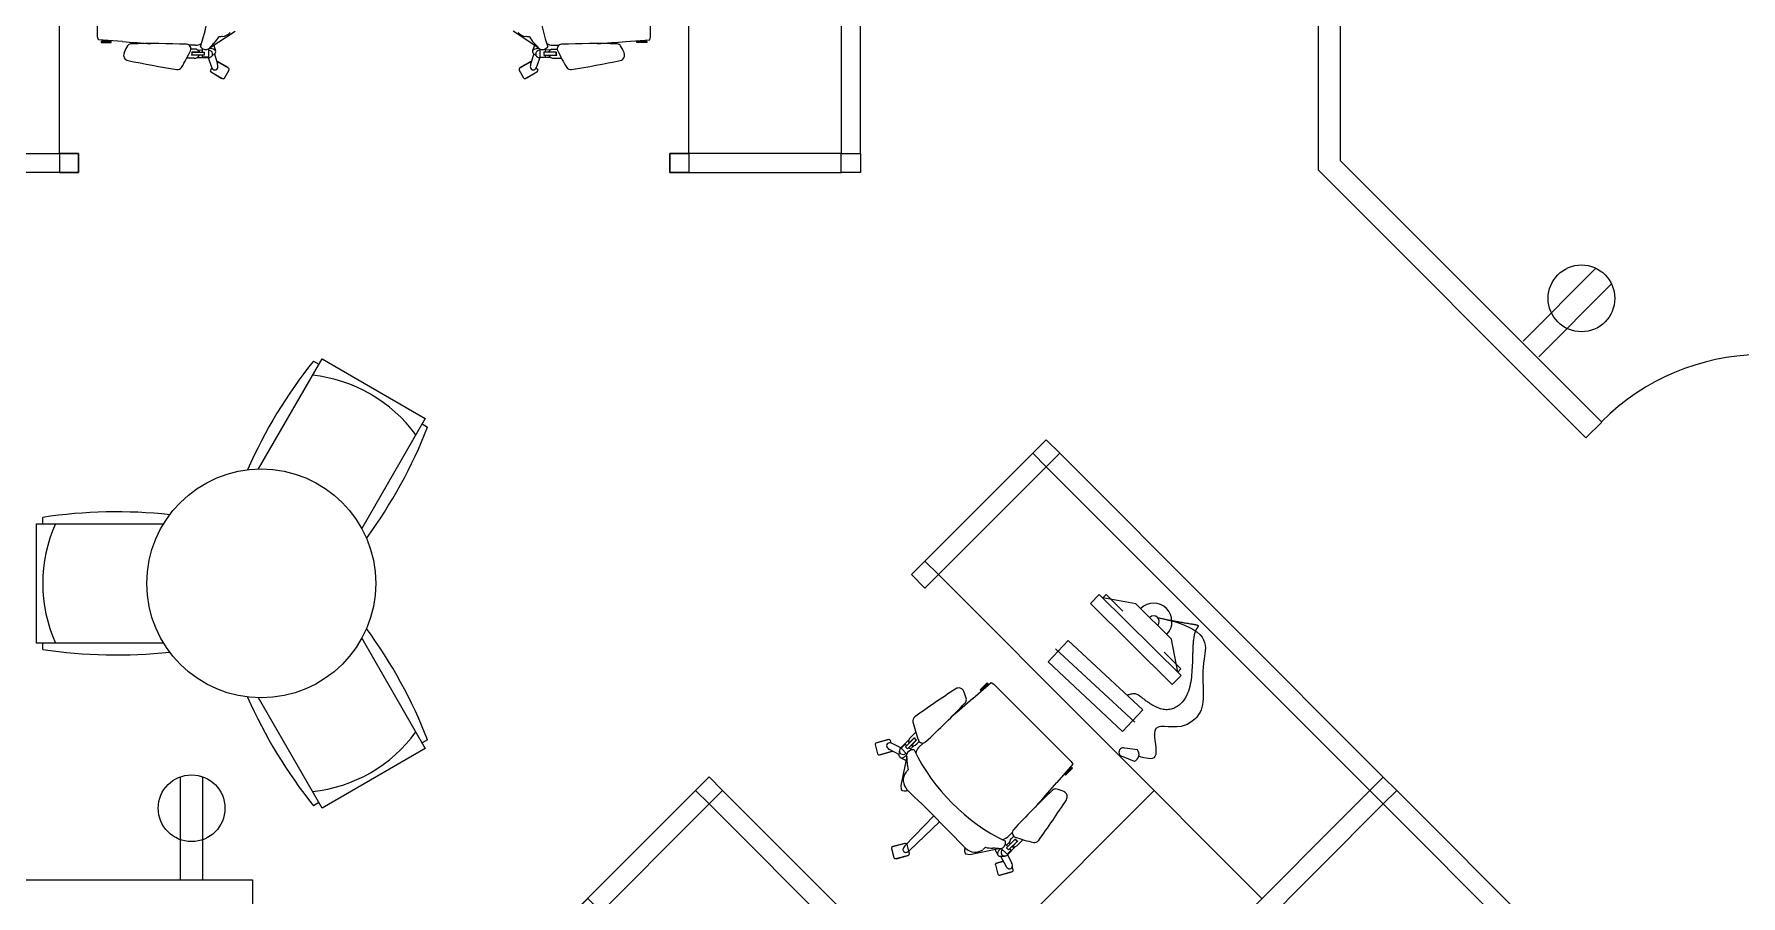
# Model space of a CAD drawing. Header units: inches. Extents: x 1 to 4574, y -953 to 1388.
# Drawn here: x 1147 to 1415.5, y 179.1 to 314.6 of the extents above; entities that cross this region are included whole.
import ezdxf

# ---------------------------------------------------------------- set-up
doc = ezdxf.new("R2010")
doc.units = ezdxf.units.IN
doc.header["$MEASUREMENT"] = 0
for name, color, linetype, lineweight in [('3rd Floor Revit Background_dwg', 8, 'Continuous', 9), ('A-ANNO-NOTE', 131, 'Continuous', 20), ('A-DOOR', 31, 'Continuous', 9), ('AWAEX', 7, 'Continuous', 9), ('I-FURN', 30, 'Continuous', 9), ('I-WALL', 2, 'Continuous', 9)]:
    doc.layers.add(name, color=color, linetype=linetype, lineweight=lineweight)

# ---------------------------------------------------------------- blocks, each defined once
blk = doc.blocks.new('Workstation - 6x6 - Workstation - 6x6-1549611-3rd Floor New Construction - Tel_Data_Elec Plan')
at = {"layer": 'I-FURN'}
for p, q in [((-76.5, 1.5), (-76.5, -1.5)), ((-73.5, 1.5), (-76.5, 1.5)), ((-73.5, -1.5), (-73.5, 1.5)), ((-73.5, 1.5), (-1.5, 1.5)), ((-1.5, 1.5), (-1.5, -1.5)), ((1.5, 1.5), (-1.5, 1.5)), ((-1.5, 1.5), (1.5, 1.5)), ((-1.5, -1.5), (-1.5, 1.5)), ((1.5, -1.5), (1.5, 1.5)), ((1.5, 1.5), (1.5, -1.5)), ((73.5, 1.5), (1.5, 1.5)), ((73.5, 1.5), (76.5, 1.5)), ((73.5, -1.5), (73.5, 1.5)), ((76.5, 1.5), (76.5, -1.5)), ((-76.5, -1.5), (-73.5, -1.5)), ((-76.5, -28.5), (-76.5, -1.5)), ((-73.5, -1.5), (-73.5, -28.5)), ((-1.5, -1.5), (-73.5, -1.5)), ((-1.5, -1.5), (1.5, -1.5)), ((-1.5, -73.5), (-1.5, -1.5)), ((-1.5, -1.5), (-1.5, -73.5)), ((1.5, -1.5), (-1.5, -1.5)), ((1.5, -1.5), (1.5, -73.5)), ((1.5, -1.5), (73.5, -1.5)), ((1.5, -73.5), (1.5, -1.5)), ((76.5, -1.5), (73.5, -1.5)), ((73.5, -1.5), (73.5, -28.5)), ((76.5, -28.5), (76.5, -1.5)), ((-48.28, -6.77), (-52.61, -9.79)), ((-40.4, -6.73), (-48.28, -6.77)), ((-36.03, -9.71), (-40.4, -6.73)), ((-35.26, -9.7), (-53.39, -9.8)), ((-53.39, -9.8), (-53.38, -11.8)), ((-52.62, -9.07), (-48.89, -9.05)), ((-52.61, -9.79), (-52.62, -9.07)), ((-39.77, -9), (-36.04, -8.98)), ((-36.04, -8.98), (-36.03, -9.71)), ((-35.25, -11.7), (-35.26, -9.7)), ((-53.38, -11.8), (-35.25, -11.7)), ((-51.74, -18.36), (-35.74, -17.8)), ((-51.58, -23.01), (-51.74, -18.36)), ((-35.74, -17.8), (-35.58, -22.46)), ((-52.22, -20.74), (-35.26, -20.05)), ((-35.58, -22.46), (-51.58, -23.01)), ((-31.89, -22.83), (-33.46, -24.02)), ((-76.5, -25.5), (-76.5, -28.5)), ((-73.5, -25.5), (-76.5, -25.5)), ((-73.5, -28.5), (-73.5, -25.5)), ((-73.5, -25.5), (-1.5, -25.5)), ((-32.76, -25.23), (-30.95, -24.45)), ((-25.5, -25.5), (-25.5, -73.5)), ((73.5, -25.5), (1.5, -25.5)), ((73.5, -25.5), (76.5, -25.5)), ((73.5, -28.5), (73.5, -25.5)), ((76.5, -25.5), (76.5, -28.5)), ((-76.5, -28.5), (-73.5, -28.5)), ((-73.5, -28.5), (-76.5, -28.5)), ((76.5, -28.5), (73.5, -28.5)), ((73.5, -28.5), (76.5, -28.5)), ((-56.05, -32.08), (-56.05, -33.66)), ((-55.89, -32.08), (-56.05, -32.08)), ((-55.89, -35.41), (-55.62, -31.63)), ((-55.89, -33.66), (-55.89, -32.08)), ((-55.62, -31.63), (-55.16, -31.5)), ((-55.16, -31.5), (-37.94, -31.5)), ((-37.94, -31.5), (-37.48, -31.63)), ((-37.48, -31.63), (-37.21, -35.41)), ((-37.2, -33.66), (-37.2, -32.08)), ((-37.2, -32.08), (-37.05, -32.08)), ((-37.05, -32.08), (-37.05, -33.66)), ((55.16, -31.5), (37.94, -31.5)), ((55.62, -31.63), (55.16, -31.5)), ((55.89, -35.41), (55.62, -31.63)), ((55.89, -33.66), (55.89, -32.08)), ((55.89, -32.08), (56.05, -32.08)), ((56.05, -32.08), (56.05, -33.66)), ((-56.05, -33.66), (-55.89, -33.66)), ((-37.05, -33.66), (-37.2, -33.66)), ((56.05, -33.66), (55.89, -33.66)), ((-58.49, -46.69), (-58.48, -45.54)), ((-34.61, -46.69), (-34.62, -45.54)), ((58.49, -46.69), (58.48, -45.54)), ((-58.4, -47.17), (-58.42, -48.98)), ((-58.35, -48.03), (-58.01, -48.02)), ((-58.34, -48.95), (-58.35, -48.03)), ((-58.05, -47.53), (-58.05, -46.27)), ((-58.01, -48.29), (-58.01, -46.32)), ((-57.56, -48.29), (-58.01, -48.29)), ((-57.56, -46.36), (-57.56, -48.29)), ((-57.56, -48.02), (-57.02, -48.01)), ((-57.52, -47.56), (-57.54, -46.32)), ((-57.22, -47.26), (-57.23, -48.01)), ((-57.1, -46.69), (-57.11, -46.18)), ((-57.11, -47.03), (-57.1, -46.69)), ((-56.47, -46.92), (-56.48, -45.93)), ((-36.63, -46.92), (-36.62, -45.93)), ((-35.54, -48.02), (-36.08, -48.01)), ((-36, -46.69), (-35.99, -46.18)), ((-35.98, -47.03), (-36, -46.69)), ((-35.87, -47.26), (-35.86, -48.01)), ((-35.57, -47.56), (-35.55, -46.32)), ((-35.54, -46.36), (-35.54, -48.29)), ((-35.54, -48.29), (-35.08, -48.29)), ((-35.08, -48.29), (-35.08, -46.32)), ((-34.74, -48.03), (-35.08, -48.02)), ((-35.04, -47.53), (-35.05, -46.27)), ((-34.76, -48.95), (-34.74, -48.03)), ((-34.7, -47.17), (-34.67, -48.98)), ((56.47, -46.92), (56.48, -45.93)), ((57.56, -48.02), (57.02, -48.01)), ((57.1, -46.69), (57.11, -46.18)), ((57.11, -47.03), (57.1, -46.69)), ((57.22, -47.26), (57.23, -48.01)), ((57.52, -47.56), (57.54, -46.32)), ((57.56, -46.36), (57.56, -48.29)), ((57.56, -48.29), (58.01, -48.29)), ((58.01, -48.29), (58.01, -46.32)), ((58.35, -48.03), (58.01, -48.02)), ((58.05, -47.53), (58.05, -46.27)), ((58.34, -48.95), (58.35, -48.03)), ((58.4, -47.17), (58.42, -48.98)), ((-60.64, -49.33), (-61.7, -51.17)), ((-60.72, -49.4), (-61.69, -51.07)), ((-60.69, -49.41), (-60.72, -49.4)), ((-60, -49.48), (-60.37, -49.26)), ((-60.07, -52.11), (-59.01, -50.28)), ((-59.98, -52.05), (-59.02, -50.38)), ((-58.42, -48.91), (-59.78, -49.38)), ((-57.8, -49.87), (-59.46, -50.37)), ((-59.02, -50.38), (-59.05, -50.36)), ((-57.05, -48.95), (-58.34, -48.95)), ((-57.65, -50.03), (-58.25, -49.41)), ((-56.45, -49.78), (-57.36, -50.07)), ((-56.83, -49.19), (-56.81, -49.23)), ((-56.81, -49.23), (-54.26, -53.12)), ((-36.29, -49.23), (-38.84, -53.12)), ((-36.64, -49.78), (-35.73, -50.07)), ((-36.27, -49.19), (-36.29, -49.23)), ((-36.05, -48.95), (-34.76, -48.95)), ((-35.45, -50.03), (-34.84, -49.41)), ((-35.3, -49.87), (-33.64, -50.37)), ((-34.37, -50.15), (-34.96, -51.17)), ((-34.41, -50.14), (-34.94, -51.07)), ((-34.68, -48.91), (-33.32, -49.38)), ((-33.32, -52.11), (-32.26, -50.28)), ((-33.24, -52.05), (-32.28, -50.38)), ((-32.34, -50), (-32.8, -49.74)), ((-32.28, -50.38), (-32.31, -50.36)), ((56.81, -49.23), (54.26, -53.12)), ((56.45, -49.78), (57.36, -50.07)), ((56.83, -49.19), (56.81, -49.23)), ((57.05, -48.95), (58.34, -48.95)), ((57.65, -50.03), (58.25, -49.41)), ((57.8, -49.87), (59.46, -50.37)), ((58.42, -48.91), (59.78, -49.38)), ((60.07, -52.11), (59.01, -50.28)), ((59.02, -50.38), (59.05, -50.36)), ((59.98, -52.05), (59.02, -50.38)), ((60, -49.48), (60.37, -49.26)), ((60.64, -49.33), (61.7, -51.17)), ((60.69, -49.41), (60.72, -49.4)), ((60.72, -49.4), (61.69, -51.07)), ((-61.69, -51.07), (-61.65, -51.09)), ((-61.63, -51.44), (-60.34, -52.19)), ((-60.02, -52.03), (-59.98, -52.05)), ((-54.26, -53.12), (-53.74, -53.53)), ((-47.21, -52.83), (-47.07, -59.37)), ((-45.89, -52.83), (-46.03, -59.37)), ((-38.84, -53.12), (-39.36, -53.53)), ((-34.94, -51.07), (-34.91, -51.09)), ((-34.88, -51.44), (-33.59, -52.19)), ((-33.27, -52.03), (-33.24, -52.05)), ((60.02, -52.03), (59.98, -52.05)), ((61.63, -51.44), (60.34, -52.19)), ((61.69, -51.07), (61.65, -51.09)), ((-47.27, -59.05), (-48.33, -60.88)), ((-46.04, -59.53), (-47, -58.97)), ((-47.35, -59.11), (-48.32, -60.78)), ((-48.32, -60.78), (-48.28, -60.8)), ((-48.26, -61.16), (-46.97, -61.9)), ((-47.32, -59.13), (-47.35, -59.11)), ((-46.69, -61.83), (-45.63, -59.99)), ((-46.65, -61.75), (-46.61, -61.77)), ((-46.61, -61.77), (-45.65, -60.09)), ((-45.71, -59.72), (-46.04, -59.53)), ((-45.65, -60.09), (-45.68, -60.07))]:
    blk.add_line(p, q, dxfattribs=at)
for centre, radius, start, end in [((-44.34, -6.75), 2.88, 0.2998, 180.2998), ((-44.34, -6.75), 0.885, 0.2998, 180.2998), ((-33.17, -24.66), 0.703, 113.9686, 306.3623), ((-32.02, -23.99), 1.17, 336.8209, 83.5101), ((-55.33, -31.9), 0.589, 197.5488, 234.8938), ((-37.77, -31.9), 0.589, 305.1062, 342.4512), ((55.33, -31.9), 0.589, 305.1062, 342.4512), ((-55.33, -33.83), 0.589, 134.4881, 162.4512), ((-37.77, -33.83), 0.589, 17.5488, 45.5119), ((55.33, -33.83), 0.589, 17.5488, 45.5119), ((113.54, -72.48), 176.17, 168.1379, 170.6784), ((-58.03, -36.45), 0.859, 67.1573, 167.8576), ((-61.62, -45.01), 10.15, 60.0767, 67.2087), ((-56.87, -36.75), 0.615, 1.1809, 60.0767), ((-211.8, -39.95), 155.58, 357.9527, 1.1809), ((209.19, -57.38), 265.99, 175.2633, 176.2298), ((-302.29, -57.38), 265.99, 3.7702, 4.7367), ((118.7, -39.95), 155.58, 178.8191, 182.0473), ((-36.23, -36.75), 0.615, 119.9233, 178.8191), ((-31.47, -45.01), 10.15, 112.7913, 119.9233), ((-35.07, -36.45), 0.859, 11.5789, 112.8427), ((-206.63, -72.48), 176.17, 9.3216, 11.8593), ((-209.19, -57.38), 265.99, 3.7702, 4.7367), ((211.8, -39.95), 155.58, 178.8191, 182.0473), ((56.87, -36.75), 0.615, 119.9233, 178.8191), ((61.62, -45.01), 10.15, 112.7913, 119.9233), ((58.03, -36.45), 0.859, 12.1424, 112.8427), ((-113.54, -72.48), 176.17, 9.3216, 11.8621), ((-59.56, -44.06), 0.749, 170.9769, 238.4268), ((-45.25, -20.67), 28.17, 238.5433, 244.6019), ((-57.03, -45.48), 0.711, 244.5158, 357.9527), ((-36.07, -45.48), 0.711, 182.0473, 295.4842), ((-47.84, -20.67), 28.17, 295.3981, 301.4503), ((-33.53, -44.06), 0.749, 301.3338, 9.0231), ((57.03, -45.48), 0.711, 182.0473, 295.4842), ((45.25, -20.67), 28.17, 295.3981, 301.4567), ((59.56, -44.06), 0.749, 301.5732, 9.0231), ((-57.61, -46.77), 0.887, 175.1633, 239.8143), ((-57.75, -45.83), 0.533, 236.2491, 293.0328), ((-57.75, -45.9), 0.5, 238.5326, 292.9427), ((-58.04, -46.73), 0.971, 302.0505, 342.3775), ((-56.1, -48.52), 1.04, 126.1361, 211.8602), ((-46.55, -17.95), 31.42, 251.1164, 288.8836), ((-54.64, -46.83), 1.84, 182.7113, 213.401), ((-38.46, -46.83), 1.84, 326.599, 357.2887), ((-37, -48.52), 1.04, 328.1398, 53.8639), ((-35.06, -46.73), 0.971, 197.6225, 237.9495), ((-35.34, -45.83), 0.533, 246.9672, 303.7509), ((-35.34, -45.9), 0.5, 247.0573, 301.4674), ((-35.49, -46.77), 0.887, 300.1857, 4.8367), ((46.55, -17.95), 31.42, 251.1164, 288.8836), ((54.64, -46.83), 1.84, 326.599, 357.2887), ((56.1, -48.52), 1.04, 328.1398, 53.8639), ((58.04, -46.73), 0.971, 197.6225, 237.9495), ((57.75, -45.83), 0.533, 246.9672, 303.7509), ((57.75, -45.9), 0.5, 247.0573, 301.4674), ((57.61, -46.77), 0.887, 300.1857, 4.8367), ((-60.47, -49.43), 0.2, 60.112, 150), ((-59.92, -49.97), 0.445, 153.9362, 242.1792), ((-59.8, -50.03), 0.583, 123.6493, 153.9089), ((-59.86, -49.85), 0.583, 242.1792, 272.5752), ((-59.27, -50.82), 1.53, 109.2073, 123.5876), ((-59.9, -48.91), 1.53, 272.498, 286.7927), ((-59.18, -50.18), 0.2, 330.1295, 344.8673), ((-57.83, -48.99), 0.593, 179.0883, 275.9781), ((-57.9, -48.94), 0.657, 282.0358, 358.6793), ((-57.46, -49.76), 0.323, 235.5284, 330.3379), ((-57.92, -49.37), 0.922, 323.5318, 350.3393), ((-58.24, -49.29), 1.25, 349.0811, 13.6231), ((-60.32, -53.76), 5.75, 42.5052, 54.6291), ((-52.29, -45.83), 5.54, 226.82, 238.9813), ((-70.37, -51.52), 15.26, 1.4313, 3.5527), ((-22.73, -51.52), 15.26, 176.4473, 178.5687), ((-40.81, -45.83), 5.54, 301.0187, 313.18), ((-32.78, -53.76), 5.75, 125.3709, 137.4948), ((-34.85, -49.29), 1.25, 166.3769, 190.9189), ((-35.17, -49.37), 0.922, 189.6607, 216.4682), ((-35.63, -49.76), 0.323, 209.6621, 304.4716), ((-35.19, -48.94), 0.657, 181.3207, 257.9642), ((-35.27, -48.99), 0.593, 264.0219, 0.9117), ((-33.2, -48.91), 1.53, 253.2073, 267.502), ((-33.82, -50.82), 1.53, 56.4886, 70.7927), ((-33.24, -49.85), 0.583, 267.4248, 297.8208), ((-33.3, -50.03), 0.583, 26.0911, 56.5503), ((-33.18, -49.97), 0.445, 297.8208, 26.0638), ((-32.44, -50.18), 0.2, 329.7906, 60), ((70.37, -51.52), 15.26, 176.4473, 178.5687), ((52.29, -45.83), 5.54, 301.0187, 313.18), ((60.32, -53.76), 5.75, 125.3709, 137.4948), ((58.24, -49.29), 1.25, 166.3769, 190.9189), ((57.92, -49.37), 0.922, 189.6607, 216.4682), ((57.46, -49.76), 0.323, 209.6621, 304.4716), ((57.9, -48.94), 0.657, 181.3207, 257.9642), ((57.83, -48.99), 0.593, 264.0219, 0.9117), ((59.18, -50.18), 0.2, 195.1327, 209.8705), ((59.9, -48.91), 1.53, 253.2073, 267.502), ((59.27, -50.82), 1.53, 56.4124, 70.7927), ((59.86, -49.85), 0.583, 267.4248, 297.8208), ((59.8, -50.03), 0.583, 26.0911, 56.3507), ((59.92, -49.97), 0.445, 297.8208, 26.0638), ((60.47, -49.43), 0.2, 30, 119.888), ((-61.53, -51.27), 0.2, 150, 240.168), ((-60.24, -52.01), 0.2, 240, 330), ((-52.87, -50.72), 2.29, 190.6082, 225.4023), ((-52.74, -50.06), 2.87, 232.9914, 264.295), ((-53.9, -52.43), 1.12, 277.9248, 334.3781), ((-46.55, -297.94), 245.12, 88.4848, 91.5152), ((-39.2, -52.43), 1.12, 205.6219, 262.0752), ((-40.35, -50.06), 2.87, 275.705, 307.0086), ((-40.23, -50.72), 2.29, 314.5977, 349.3918), ((-34.79, -51.27), 0.2, 150, 240.1121), ((-33.49, -52.01), 0.2, 240, 330), ((52.87, -50.72), 2.29, 314.5977, 349.3918), ((60.24, -52.01), 0.2, 210, 300), ((61.53, -51.27), 0.2, 299.832, 30), ((-47.1, -59.15), 0.2, 84.765, 150.1534), ((-47.1, -59.15), 0.2, 60.1393, 84.765), ((-48.16, -60.98), 0.2, 150, 240), ((-45.54, -59.34), 1.53, 181.2073, 195.5495), ((-46.45, -59.59), 0.583, 195.5495, 225.746), ((-46.55, -59.69), 0.445, 225.7229, 314.2771), ((-46.64, -59.59), 0.583, 314.254, 344.4505), ((-47.55, -59.34), 1.53, 344.4505, 358.7927), ((-45.81, -59.89), 0.2, 330, 60.1357), ((-46.87, -61.73), 0.2, 239.8643, 330)]:
    blk.add_arc(centre, radius, start, end, dxfattribs=at)
for points, knots in [([(-44.31, -5.87), (-37.07, -1.09), (-33.91, -7.56), (-28.34, -10.27), (-29.21, -16.39), (-34.37, -18.27), (-27.73, -21.55), (-30.02, -22.89), (-31.01, -23.4)], [0, 0, 0, 0, 4.203758, 11.310205, 15.301003, 21.109862, 25.639067, 29.008441, 29.008441, 29.008441, 29.008441]), ([(-44.31, -5.87), (-44.1, -5.73), (-43.67, -5.45), (-43.03, -5.03), (-42.39, -4.6), (-41.86, -4.24), (-41.44, -3.95), (-41.13, -3.73), (-40.82, -3.51), (-40.5, -3.28), (-40.19, -3.06), (-39.93, -2.87), (-39.72, -2.72), (-39.59, -2.63), (-39.49, -2.56), (-39.41, -2.5), (-39.33, -2.45), (-39.27, -2.41), (-39.22, -2.38), (-39.18, -2.36), (-39.15, -2.33), (-39.11, -2.31), (-39.07, -2.29), (-39.03, -2.27), (-39, -2.27), (-38.97, -2.27), (-38.95, -2.27), (-38.91, -2.28), (-38.89, -2.3), (-38.87, -2.32), (-38.85, -2.35), (-38.84, -2.38), (-38.83, -2.42), (-38.82, -2.45), (-38.82, -2.48), (-38.81, -2.51), (-38.8, -2.56), (-38.79, -2.62), (-38.77, -2.7), (-38.75, -2.78), (-38.73, -2.86), (-38.71, -2.93), (-38.68, -3.04), (-38.62, -3.22), (-38.5, -3.47), (-38.34, -3.74), (-38.15, -4.01), (-37.95, -4.27), (-37.75, -4.52), (-37.47, -4.86), (-37.11, -5.26), (-36.67, -5.74), (-36.03, -6.42), (-35.19, -7.31), (-34.19, -8.44), (-33.27, -9.63), (-32.51, -11), (-32.16, -12.3), (-32.19, -13.42), (-32.42, -14.23), (-32.86, -14.94), (-33.49, -15.5), (-34.23, -15.89), (-34.94, -16.14), (-35.59, -16.29), (-36.17, -16.4), (-36.75, -16.48), (-37.24, -16.54), (-37.63, -16.6), (-37.92, -16.67), (-38.19, -16.77), (-38.44, -16.94), (-38.64, -17.15), (-38.81, -17.39), (-38.96, -17.65), (-39.04, -17.83), (-39.08, -17.91)], [0, 0, 0, 0, 0.063928, 0.127857, 0.191785, 0.255713, 0.287677, 0.319641, 0.351605, 0.38357, 0.415534, 0.447498, 0.46348, 0.479462, 0.487453, 0.495444, 0.503435, 0.511426, 0.514814, 0.518203, 0.521591, 0.524979, 0.528367, 0.531756, 0.535144, 0.536838, 0.538532, 0.54192, 0.545309, 0.547003, 0.548697, 0.552085, 0.555473, 0.558862, 0.560556, 0.56225, 0.565638, 0.572415, 0.579191, 0.585968, 0.592744, 0.599521, 0.606297, 0.61985, 0.646956, 0.674062, 0.701168, 0.728275, 0.755381, 0.782487, 0.836699, 0.890911, 0.945123, 1.070551, 1.19598, 1.321408, 1.446836, 1.585346, 1.654601, 1.723857, 1.793112, 1.862367, 1.931622, 2.000877, 2.049938, 2.099, 2.148061, 2.197123, 2.221654, 2.246184, 2.270715, 2.295246, 2.319777, 2.344307, 2.368838, 2.393369, 2.393369, 2.393369, 2.393369])]:
    blk.add_open_spline(points, degree=3, knots=knots, dxfattribs=at)
blk = doc.blocks.new('Single-Flush - 36_ x 96_-2611463-3rd Floor New Construction - Tel_Data_Elec Plan')
at = {"layer": 'A-DOOR', "color": 250, "lineweight": 20}
for p, q in [((16.25, 1.75), (16.25, 37.77)), ((18, 37.77), (16.25, 37.77)), ((18, 1.75), (18, 37.77)), ((18, 1.75), (16.25, 1.75))]:
    blk.add_line(p, q, dxfattribs=at)
at = {"layer": 'A-DOOR'}
blk.add_arc((18, 1.75), 36.07, 92.7812, 180, dxfattribs=at)
blk = doc.blocks.new('Table _ Chairs - Seats 3 - 3 Diameter-1565894-3rd Floor New Construction - Tel_Data_Elec Plan')
at = {"layer": 'I-FURN'}
for p, q in [((-35.32, 9.57), (-25.95, 25.81)), ((-25.95, 25.81), (-8.62, 15.8)), ((-25.08, 25.31), (-24.58, 26.17)), ((8.62, 15.8), (25.95, 25.81)), ((24.58, 26.17), (25.08, 25.31)), ((25.95, 25.81), (35.32, 9.57)), ((-17.99, -0.44), (-35.32, 9.57)), ((-34.96, 8.2), (-34.46, 9.07)), ((35.32, 9.57), (17.99, -0.44)), ((34.46, 9.07), (34.96, 8.2)), ((-9.37, -35.37), (-9.37, -15.37)), ((9.38, -15.37), (9.38, -35.37)), ((-9.37, -34.37), (-10.37, -34.37)), ((10.38, -34.37), (9.38, -34.37)), ((9.38, -35.37), (-9.37, -35.37))]:
    blk.add_line(p, q, dxfattribs=at)
blk.add_circle((0, 0), 18, dxfattribs=at)
for centre, radius, start, end in [((-9.87, 5.7), 22.97, 125.9148, 174.0852), ((-52.91, -46.14), 77.66, 53.8278, 68.6089), ((52.91, -46.14), 77.66, 111.3911, 126.1722), ((9.87, 5.7), 22.97, 5.9148, 54.0852), ((13.5, 68.89), 77.66, 231.3911, 246.1722), ((-13.5, 68.89), 77.66, 293.8278, 308.6089), ((66.41, -22.75), 77.66, 173.8278, 188.6089), ((-66.41, -22.75), 77.66, 351.3911, 6.1722), ((0, -11.4), 22.97, 245.9148, 294.0852)]:
    blk.add_arc(centre, radius, start, end, dxfattribs=at)
blk = doc.blocks.new('Workstation - 6x6 - Workstation - 6x6-1564309-3rd Floor New Construction - Tel_Data_Elec Plan')
at = {"layer": 'I-FURN'}
for p, q in [((56.81, 49.23), (54.26, 53.12)), ((60.07, 52.11), (59.01, 50.28)), ((59.98, 52.05), (59.02, 50.38)), ((60.02, 52.03), (59.98, 52.05)), ((61.63, 51.44), (60.34, 52.19)), ((60.64, 49.33), (61.7, 51.17)), ((60.72, 49.4), (61.69, 51.07)), ((61.69, 51.07), (61.65, 51.09)), ((56.45, 49.78), (57.36, 50.07)), ((56.83, 49.19), (56.81, 49.23)), ((57.05, 48.95), (58.34, 48.95)), ((57.65, 50.03), (58.25, 49.41)), ((57.8, 49.87), (59.46, 50.37)), ((58.34, 48.95), (58.35, 48.03)), ((58.4, 47.17), (58.42, 48.98)), ((58.42, 48.91), (59.78, 49.38)), ((59.02, 50.38), (59.05, 50.36)), ((60, 49.48), (60.37, 49.26)), ((60.69, 49.41), (60.72, 49.4)), ((56.47, 46.92), (56.48, 45.93)), ((57.56, 48.02), (57.02, 48.01)), ((57.11, 47.03), (57.1, 46.69)), ((57.1, 46.69), (57.11, 46.18)), ((57.22, 47.26), (57.23, 48.01)), ((57.52, 47.56), (57.54, 46.32)), ((57.56, 48.29), (58.01, 48.29)), ((57.56, 46.36), (57.56, 48.29)), ((58.01, 48.29), (58.01, 46.32)), ((58.35, 48.03), (58.01, 48.02)), ((58.05, 47.53), (58.05, 46.27)), ((58.49, 46.69), (58.48, 45.54)), ((55.89, 35.41), (55.62, 31.63)), ((55.89, 33.66), (55.89, 32.08)), ((56.05, 33.66), (55.89, 33.66)), ((56.05, 32.08), (56.05, 33.66)), ((55.16, 31.5), (37.94, 31.5)), ((55.62, 31.63), (55.16, 31.5)), ((55.89, 32.08), (56.05, 32.08)), ((73.5, 28.5), (73.5, 25.5)), ((76.5, 28.5), (73.5, 28.5)), ((73.5, 28.5), (76.5, 28.5)), ((73.5, 1.5), (73.5, 28.5)), ((76.5, 28.5), (76.5, 1.5)), ((76.5, 25.5), (76.5, 28.5)), ((73.5, 25.5), (1.5, 25.5)), ((73.5, 25.5), (76.5, 25.5))]:
    blk.add_line(p, q, dxfattribs=at)
for centre, radius, start, end in [((52.87, 50.72), 2.29, 10.6082, 45.4023), ((70.37, 51.52), 15.26, 181.4313, 183.5527), ((60.24, 52.01), 0.2, 60, 150), ((61.53, 51.27), 0.2, 330, 60.168), ((46.55, 17.95), 31.42, 71.1164, 108.8836), ((52.29, 45.83), 5.54, 46.82, 58.9813), ((60.32, 53.76), 5.75, 222.5052, 234.6291), ((56.1, 48.52), 1.04, 306.1361, 31.8602), ((58.24, 49.29), 1.25, 169.0811, 193.6231), ((57.92, 49.37), 0.922, 143.5318, 170.3393), ((57.46, 49.76), 0.323, 55.5284, 150.3379), ((57.9, 48.94), 0.657, 102.0358, 178.6793), ((57.83, 48.99), 0.593, 359.0883, 95.9781), ((59.18, 50.18), 0.2, 150.1295, 164.8673), ((59.9, 48.91), 1.53, 92.498, 106.7927), ((59.27, 50.82), 1.53, 289.2073, 303.5876), ((59.86, 49.85), 0.583, 62.1792, 92.5752), ((59.8, 50.03), 0.583, 303.6493, 333.9089), ((59.92, 49.97), 0.445, 333.9362, 62.1792), ((60.47, 49.43), 0.2, 240.112, 330), ((54.64, 46.83), 1.84, 2.7113, 33.401), ((57.03, 45.48), 0.711, 64.5158, 177.9527), ((58.04, 46.73), 0.971, 122.0505, 162.3775), ((45.25, 20.67), 28.17, 58.5433, 64.6019), ((57.75, 45.83), 0.533, 56.2491, 113.0328), ((57.75, 45.9), 0.5, 58.5326, 112.9427), ((57.61, 46.77), 0.887, 355.1633, 59.8143), ((211.8, 39.95), 155.58, 177.9527, 181.1809), ((-113.54, 72.48), 176.17, 348.1379, 350.6784), ((59.56, 44.06), 0.749, 350.9769, 58.4268), ((-209.19, 57.38), 265.99, 355.2633, 356.2298), ((56.87, 36.75), 0.615, 181.1809, 240.0767), ((61.62, 45.01), 10.15, 240.0767, 247.2087), ((58.03, 36.45), 0.859, 247.1573, 347.8576), ((55.33, 31.9), 0.589, 17.5488, 54.8938), ((55.33, 33.83), 0.589, 314.4881, 342.4512)]:
    blk.add_arc(centre, radius, start, end, dxfattribs=at)
blk = doc.blocks.new('3rd Floor Revit Background_dwg-1506769-3rd Floor New Construction - Tel_Data_Elec Plan')
at = {"layer": 'AWAEX', "flags": 128}
blk.add_lwpolyline([(-853.57, 330.72), (-853.57, 293.95), (-741.24, 181.62), (-696.16, 181.62), (-696.16, 136.54), (-583.48, 23.85), (-538.4, 23.85), (-538.4, -21.23), (-307.35, -252.28)], dxfattribs=at)

msp = doc.modelspace()

# ---------------------------------------------------------------- linework, layer by layer
at = {"layer": 'A-ANNO-NOTE'}
for p, q in [((1381.29, 266.29), (1392.74, 277.75)), ((1383.75, 263.83), (1395.21, 275.29)), ((1170.08, 181.62), (1170.08, 197.81)), ((1173.57, 181.62), (1173.57, 197.81))]:
    msp.add_line(p, q, dxfattribs=at)
for centre in [(1390.47, 273.02), (1171.82, 192.86)]:
    msp.add_circle(centre, 5.25, dxfattribs=at)
at = {"layer": 'I-WALL', "color": 250, "lineweight": 20}
for p, q in [((1349.07, 362.78), (1349.07, 293.21)), ((1352.57, 294.66), (1352.57, 330.78)), ((1349.07, 293.21), (1391.18, 251.1)), ((1393.66, 253.57), (1352.57, 294.66)), ((1391.18, 251.1), (1393.66, 253.57))]:
    msp.add_line(p, q, dxfattribs=at)

# ---------------------------------------------------------------- block references
at = {"layer": '3rd Floor Revit Background_dwg', "color": 7}
msp.add_blockref('3rd Floor Revit Background_dwg-1506769-3rd Floor New Construction - Tel_Data_Elec Plan', (1877.58, 0), dxfattribs=at)
at = {"layer": 'A-DOOR', "lineweight": 13, "rotation": 314.9999999999999}
msp.add_blockref('Single-Flush - 36_ x 96_-2611463-3rd Floor New Construction - Tel_Data_Elec Plan', (1405.15, 239.61), dxfattribs=at)
at = {"layer": 'I-FURN'}
for name, p, rotation in [('Workstation - 6x6 - Workstation - 6x6-1564309-3rd Floor New Construction - Tel_Data_Elec Plan', (1125.53, 369.29), 269.9999999999995), ('Workstation - 6x6 - Workstation - 6x6-1549611-3rd Floor New Construction - Tel_Data_Elec Plan', (1275.53, 369.29), 270.0000000000005), ('Table _ Chairs - Seats 3 - 3 Diameter-1565894-3rd Floor New Construction - Tel_Data_Elec Plan', (1182.78, 228.21), 269.9999999999999), ('Workstation - 6x6 - Workstation - 6x6-1549611-3rd Floor New Construction - Tel_Data_Elec Plan', (1359.3, 195.65), 314.9999999999999), ('Workstation - 6x6 - Workstation - 6x6-1549611-3rd Floor New Construction - Tel_Data_Elec Plan', (1306.27, 142.62), 314.9999999999999)]:
    msp.add_blockref(name, p, dxfattribs=dict(at, rotation=rotation))

doc.saveas('drawing.dxf')
